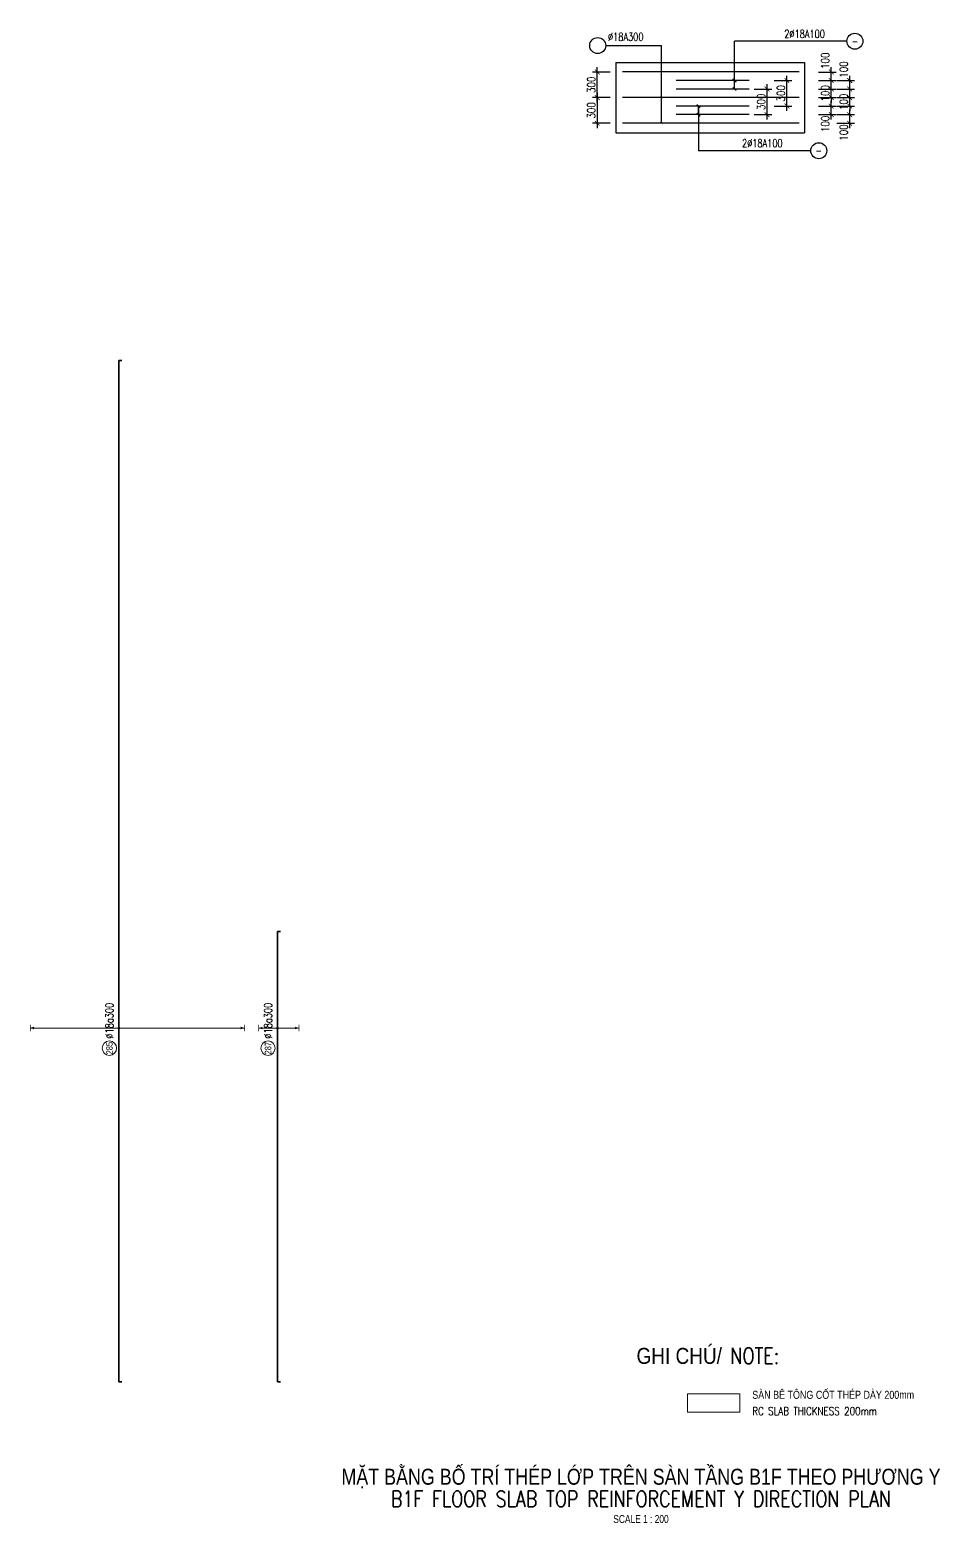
# Model space of a CAD drawing. Header units: millimetres. Extents: x -415354 to 592036, y -374841 to 139309.
# Drawn here: x 199972 to 256881, y -256041 to -162712 of the extents above; entities that cross this region are included whole.
import ezdxf
from ezdxf.enums import TextEntityAlignment as Align

# ---------------------------------------------------------------- set-up
doc = ezdxf.new("R2010")
doc.units = ezdxf.units.MM
doc.header["$MEASUREMENT"] = 0
doc.layers.get('Defpoints').update_dxf_attribs({"lineweight": 9})
for name, color, linetype in [('Concrete', 2, 'Continuous'), ('Dimension', 253, 'Continuous'), ('Leader', 6, 'Continuous'), ('Pointing Line', 6, 'Continuous'), ('Reinforcement', 4, 'Continuous'), ('Text25', 7, 'Continuous')]:
    doc.layers.add(name, color=color, linetype=linetype)
for name, color, linetype, lineweight in [('NDC_S_ANNO', 7, 'Continuous', 20), ('NDC_S_CONTINUOUS', 3, 'Continuous', 20), ('NDC_S_DIM', 1, 'Continuous', 15), ('NDC_S_ENG TEXT', 2, 'Continuous', 20), ('NDC_S_ENG TITLE', 3, 'Continuous', 20), ('NDC_S_REBAR', 4, 'Continuous', 35), ('NDC_S_TEXT SYMBOL', 7, 'Continuous', 20), ('NDC_S_VN TEXT', 7, 'Continuous', 20), ('NDC_S_VN TITLE', 6, 'Continuous', 35)]:
    doc.layers.add(name, color=color, linetype=linetype, lineweight=lineweight)
doc.styles.add('ARIAL', font='arial.ttf', dxfattribs={"width": 0.8})
doc.styles.add('NDC_ANNO', font='', dxfattribs={"width": 0.8})
doc.styles.add('NDC_EN TXT', font='romans.shx', dxfattribs={"width": 0.8})
doc.styles.add('NDC_VIE TXT', font='arial.ttf', dxfattribs={"width": 0.8})
doc.styles.add('VN-Romans', font='romans.shx', dxfattribs={"width": 0.8, "bigfont": 'vns.shx'})
doc.styles.get('NDC_ANNO').set_extended_font_data('Dotum')
doc.dimstyles.new('DIM25', dxfattribs={"dimtxt": 2.5, "dimasz": 1.5, "dimexe": 1.5, "dimexo": 1, "dimtad": 1, "dimtxsty": 'VN-Romans', "dimblk": 'ARCHTICK', "dimcen": 1.5, "dimdle": 1.5, "dimclrt": 7, "dimadec": 0, "dimazin": 0, "dimtfac": 1, "dimtix": 1, "dimtmove": 2, "dimatfit": 3, "dimfxl": 5, "dimfxlon": 1, "dimarcsym": 0})

# ---------------------------------------------------------------- blocks, each defined once
blk = doc.blocks.new('*U274')
h = blk.add_hatch(color=6)
edge = h.paths.add_edge_path()
edge.add_arc((-2.99, 0), 0.3, 0, 360)
at = {"layer": 'NDC_S_DIM', "color": 8}
for q in [(-2.99, 5.93), (-2.99, -6.65)]:
    blk.add_line((-2.99, 0), q, dxfattribs=at)
for points in [[(-3.99, 5.93, 0.2, 0.2, 0), (-1.99, 5.93, 0, 0, 0)], [(-3.99, -6.65, 0.2, 0.2, 0), (-1.99, -6.65, 0, 0, 0)]]:
    blk.add_lwpolyline(points, format="xyseb", dxfattribs=at)
at = {"layer": 'NDC_S_DIM'}
blk.add_circle((-9.29, 3), 2.25, dxfattribs=at)
at = {"layer": 'NDC_S_DIM', "color": 6}
blk.add_circle((-2.99, 0), 0.3, dxfattribs=at)
at = {"layer": 'NDC_S_DIM', "color": 8}
for points in [[(-3.39, 4.73), (-2.99, 5.93), (-2.59, 4.73)], [(-3.39, -5.45), (-2.99, -6.65), (-2.59, -5.45)]]:
    blk.add_solid(points, dxfattribs=at)
at = {"layer": 'NDC_S_REBAR'}
for p, q in [((0, 0), (-113.56, 0)), ((-113.56, 0), (-113.56, -0.9)), ((0, 0), (27.14, 0)), ((27.14, 0), (27.14, -0.9)), ((-113.56, -0.9), (-113.56, -0.9)), ((27.14, -0.9), (27.14, -0.9))]:
    blk.add_line(p, q, dxfattribs=at)
at = {"layer": 'NDC_S_VN TEXT', "style": 'ARIAL', "width": 0.8}
blk.add_attdef('KHT', text='', height=2, dxfattribs=at).set_placement((-9.29, 3), align=Align.MIDDLE_CENTER)
at = {"layer": 'NDC_S_VN TEXT', "color": 3, "style": 'NDC_EN TXT', "width": 0.75}
blk.add_attdef('DKT', (-6.29, 1.75), '', height=2.5, dxfattribs=at)
blk = doc.blocks.new('Drawing name_symbol')
at = {"layer": 'NDC_S_ENG TITLE', "style": 'NDC_EN TXT', "width": 0.8}
blk.add_attdef('SECTDET1', text='', height=5, dxfattribs=at).set_placement((0, 1.01), align=Align.CENTER)
at = {"layer": 'NDC_S_TEXT SYMBOL', "lineweight": 25, "style": 'NDC_ANNO', "width": 0.8}
blk.add_attdef('SSCALE', text='', height=2.5, dxfattribs=at).set_placement((0, -4), align=Align.CENTER)
at = {"layer": 'NDC_S_VN TITLE', "style": 'NDC_VIE TXT', "width": 0.8}
blk.add_attdef('SECTDET2', text='', height=5, dxfattribs=at).set_placement((0, 7.97), align=Align.CENTER)
blk = doc.blocks.new('_ArchTick')
at = {"color": 0, "linetype": 'ByBlock', "const_width": 0.15}
blk.add_lwpolyline([(-0.5, -0.5), (0.5, 0.5)], dxfattribs=at)
blk = doc.blocks.new('*D675')
at = {"layer": 'Defpoints', "color": 0, "transparency": 16777216}
for p in [(-1131, 133), (-1422, -267), (-1131, -267)]:
    blk.add_point(p, dxfattribs=at)
at = {"layer": 'Dimension', "color": 0, "lineweight": -2, "transparency": 16777216}
for p, q in [((-1222, 133), (-1497, 133)), ((-1422, 208), (-1422, -342)), ((-1222, -267), (-1497, -267))]:
    blk.add_line(p, q, dxfattribs=at)
at = {"layer": 'Dimension', "color": 0, "lineweight": -2, "transparency": 16777216, "xscale": 75, "yscale": 75, "zscale": 75}
for p, rotation in [((-1422, 133), 90), ((-1422, -267), 270)]:
    blk.add_blockref('_ArchTick', p, dxfattribs=dict(at, rotation=rotation))
at = {"layer": 'Dimension', "color": 7, "transparency": 16777216, "insert": (-1515, -67), "char_height": 125, "attachment_point": 5, "rotation": 90, "style": 'VN-Romans'}
blk.add_mtext('300', dxfattribs=at)
blk = doc.blocks.new('*D676')
at = {"layer": 'Defpoints', "color": 0, "transparency": 16777216}
for p in [(-1422, 533), (-1131, 533), (-1131, 133)]:
    blk.add_point(p, dxfattribs=at)
at = {"layer": 'Dimension', "color": 0, "lineweight": -2, "transparency": 16777216}
for p, q in [((-1222, 533), (-1497, 533)), ((-1422, 58), (-1422, 608)), ((-1222, 133), (-1497, 133))]:
    blk.add_line(p, q, dxfattribs=at)
at = {"layer": 'Dimension', "color": 0, "lineweight": -2, "transparency": 16777216, "xscale": 75, "yscale": 75, "zscale": 75}
for p, rotation in [((-1422, 533), 90), ((-1422, 133), 270)]:
    blk.add_blockref('_ArchTick', p, dxfattribs=dict(at, rotation=rotation))
at = {"layer": 'Dimension', "color": 7, "transparency": 16777216, "insert": (-1515, 333), "char_height": 125, "attachment_point": 5, "rotation": 90, "style": 'VN-Romans'}
blk.add_mtext('300', dxfattribs=at)
blk = doc.blocks.new('*D677')
at = {"layer": 'Defpoints', "color": 0, "transparency": 16777216}
for p in [(954, -133), (2523, -133), (1736, -267)]:
    blk.add_point(p, dxfattribs=at)
at = {"layer": 'Dimension', "color": 0, "lineweight": -2, "transparency": 16777216}
for p, q in [((2323, -133), (2598, -133)), ((2523, -342), (2523, -58)), ((2323, -267), (2598, -267))]:
    blk.add_line(p, q, dxfattribs=at)
at = {"layer": 'Dimension', "color": 0, "lineweight": -2, "transparency": 16777216, "xscale": 75, "yscale": 75, "zscale": 75}
for p, rotation in [((2523, -133), 90), ((2523, -267), 270)]:
    blk.add_blockref('_ArchTick', p, dxfattribs=dict(at, rotation=rotation))
at = {"layer": 'Dimension', "color": 7, "transparency": 16777216, "insert": (2429, -413), "char_height": 125, "attachment_point": 5, "rotation": 90, "style": 'VN-Romans'}
blk.add_mtext('100', dxfattribs=at)
blk = doc.blocks.new('*D678')
at = {"layer": 'Defpoints', "color": 0, "transparency": 16777216}
for p in [(954, 0), (954, -133), (2235, 0)]:
    blk.add_point(p, dxfattribs=at)
at = {"layer": 'Dimension', "color": 0, "lineweight": -2, "transparency": 16777216}
for p, q in [((2235, -208), (2235, 75)), ((2035, 0), (2310, 0)), ((2035, -133), (2310, -133))]:
    blk.add_line(p, q, dxfattribs=at)
at = {"layer": 'Dimension', "color": 0, "lineweight": -2, "transparency": 16777216, "xscale": 75, "yscale": 75, "zscale": 75}
for p, rotation in [((2235, 0), 90), ((2235, -133), 270)]:
    blk.add_blockref('_ArchTick', p, dxfattribs=dict(at, rotation=rotation))
at = {"layer": 'Dimension', "color": 7, "transparency": 16777216, "insert": (2141, -278), "char_height": 125, "attachment_point": 5, "rotation": 90, "style": 'VN-Romans'}
blk.add_mtext('100', dxfattribs=at)
blk = doc.blocks.new('*D679')
at = {"layer": 'Defpoints', "color": 0, "transparency": 16777216}
for p in [(1736, 133), (2523, 133), (954, 0)]:
    blk.add_point(p, dxfattribs=at)
at = {"layer": 'Dimension', "color": 0, "lineweight": -2, "transparency": 16777216}
for p, q in [((2323, 133), (2598, 133)), ((2523, 133), (2523, 208)), ((2523, 0), (2523, 133)), ((2323, 0), (2598, 0)), ((2523, 0), (2523, -75))]:
    blk.add_line(p, q, dxfattribs=at)
at = {"layer": 'Dimension', "color": 0, "lineweight": -2, "transparency": 16777216, "xscale": 75, "yscale": 75, "zscale": 75}
for p, rotation in [((2523, 133), 270), ((2523, 0), 90)]:
    blk.add_blockref('_ArchTick', p, dxfattribs=dict(at, rotation=rotation))
at = {"layer": 'Dimension', "color": 7, "transparency": 16777216, "insert": (2429, 67), "char_height": 125, "attachment_point": 5, "rotation": 90, "style": 'VN-Romans'}
blk.add_mtext('100', dxfattribs=at)
blk = doc.blocks.new('*D680')
at = {"layer": 'Defpoints', "color": 0, "transparency": 16777216}
for p in [(954, 267), (2235, 267), (1736, 133)]:
    blk.add_point(p, dxfattribs=at)
at = {"layer": 'Dimension', "color": 0, "lineweight": -2, "transparency": 16777216}
for p, q in [((2035, 267), (2310, 267)), ((2235, 267), (2235, 342)), ((2235, 133), (2235, 267)), ((2035, 133), (2310, 133)), ((2235, 133), (2235, 58))]:
    blk.add_line(p, q, dxfattribs=at)
at = {"layer": 'Dimension', "color": 0, "lineweight": -2, "transparency": 16777216, "xscale": 75, "yscale": 75, "zscale": 75}
for p, rotation in [((2235, 267), 270), ((2235, 133), 90)]:
    blk.add_blockref('_ArchTick', p, dxfattribs=dict(at, rotation=rotation))
at = {"layer": 'Dimension', "color": 7, "transparency": 16777216, "insert": (2141, 200), "char_height": 125, "attachment_point": 5, "rotation": 90, "style": 'VN-Romans'}
blk.add_mtext('100', dxfattribs=at)
blk = doc.blocks.new('*D681')
at = {"layer": 'Defpoints', "color": 0, "transparency": 16777216}
for p in [(954, 400), (954, 267), (2523, 400)]:
    blk.add_point(p, dxfattribs=at)
at = {"layer": 'Dimension', "color": 0, "lineweight": -2, "transparency": 16777216}
for p, q in [((2523, 192), (2523, 475)), ((2323, 400), (2598, 400)), ((2323, 267), (2598, 267))]:
    blk.add_line(p, q, dxfattribs=at)
at = {"layer": 'Dimension', "color": 0, "lineweight": -2, "transparency": 16777216, "xscale": 75, "yscale": 75, "zscale": 75}
for p, rotation in [((2523, 400), 90), ((2523, 267), 270)]:
    blk.add_blockref('_ArchTick', p, dxfattribs=dict(at, rotation=rotation))
at = {"layer": 'Dimension', "color": 7, "transparency": 16777216, "insert": (2429, 572), "char_height": 125, "attachment_point": 5, "rotation": 90, "style": 'VN-Romans'}
blk.add_mtext('100', dxfattribs=at)
blk = doc.blocks.new('*D682')
at = {"layer": 'Defpoints', "color": 0, "transparency": 16777216}
for p in [(1736, 533), (2235, 533), (954, 400)]:
    blk.add_point(p, dxfattribs=at)
at = {"layer": 'Dimension', "color": 0, "lineweight": -2, "transparency": 16777216}
for p, q in [((2035, 533), (2310, 533)), ((2235, 325), (2235, 608)), ((2035, 400), (2310, 400))]:
    blk.add_line(p, q, dxfattribs=at)
at = {"layer": 'Dimension', "color": 0, "lineweight": -2, "transparency": 16777216, "xscale": 75, "yscale": 75, "zscale": 75}
for p, rotation in [((2235, 533), 90), ((2235, 400), 270)]:
    blk.add_blockref('_ArchTick', p, dxfattribs=dict(at, rotation=rotation))
at = {"layer": 'Dimension', "color": 7, "transparency": 16777216, "insert": (2141, 709), "char_height": 125, "attachment_point": 5, "rotation": 90, "style": 'VN-Romans'}
blk.add_mtext('100', dxfattribs=at)
blk = doc.blocks.new('*D683')
at = {"layer": 'Defpoints', "color": 0, "transparency": 16777216}
for p in [(946, 267), (1232, 267), (954, -133)]:
    blk.add_point(p, dxfattribs=at)
at = {"layer": 'Dimension', "color": 0, "lineweight": -2, "transparency": 16777216}
for p, q in [((1032, 267), (1307, 267)), ((1232, -208), (1232, 342)), ((1032, -133), (1307, -133))]:
    blk.add_line(p, q, dxfattribs=at)
at = {"layer": 'Dimension', "color": 0, "lineweight": -2, "transparency": 16777216, "xscale": 75, "yscale": 75, "zscale": 75}
for p, rotation in [((1232, 267), 90), ((1232, -133), 270)]:
    blk.add_blockref('_ArchTick', p, dxfattribs=dict(at, rotation=rotation))
at = {"layer": 'Dimension', "color": 7, "transparency": 16777216, "insert": (1138, 67), "char_height": 125, "attachment_point": 5, "rotation": 90, "style": 'VN-Romans'}
blk.add_mtext('300', dxfattribs=at)
blk = doc.blocks.new('*D684')
at = {"layer": 'Defpoints', "color": 0, "transparency": 16777216}
for p in [(954, 400), (1543, 400), (954, 0)]:
    blk.add_point(p, dxfattribs=at)
at = {"layer": 'Dimension', "color": 0, "lineweight": -2, "transparency": 16777216}
for p, q in [((1543, -75), (1543, 475)), ((1343, 400), (1618, 400)), ((1343, 0), (1618, 0))]:
    blk.add_line(p, q, dxfattribs=at)
at = {"layer": 'Dimension', "color": 0, "lineweight": -2, "transparency": 16777216, "xscale": 75, "yscale": 75, "zscale": 75}
for p, rotation in [((1543, 400), 90), ((1543, 0), 270)]:
    blk.add_blockref('_ArchTick', p, dxfattribs=dict(at, rotation=rotation))
at = {"layer": 'Dimension', "color": 7, "transparency": 16777216, "insert": (1449, 200), "char_height": 125, "attachment_point": 5, "rotation": 90, "style": 'VN-Romans'}
blk.add_mtext('300', dxfattribs=at)
blk = doc.blocks.new('*U761')
h = blk.add_hatch(color=6)
edge = h.paths.add_edge_path()
edge.add_arc((-2.99, 0), 0.3, 0, 360)
at = {"layer": 'NDC_S_DIM', "color": 8}
for q in [(-2.99, 27.75), (-2.99, -39.25)]:
    blk.add_line((-2.99, 0), q, dxfattribs=at)
for points in [[(-3.99, 27.75, 0.2, 0.2, 0), (-1.99, 27.75, 0, 0, 0)], [(-3.99, -39.25, 0.2, 0.2, 0), (-1.99, -39.25, 0, 0, 0)]]:
    blk.add_lwpolyline(points, format="xyseb", dxfattribs=at)
at = {"layer": 'NDC_S_DIM'}
blk.add_circle((-9.29, 3), 2.25, dxfattribs=at)
at = {"layer": 'NDC_S_DIM', "color": 6}
blk.add_circle((-2.99, 0), 0.3, dxfattribs=at)
at = {"layer": 'NDC_S_DIM', "color": 8}
for points in [[(-3.39, 26.55), (-2.99, 27.75), (-2.59, 26.55)], [(-3.39, -38.05), (-2.99, -39.25), (-2.59, -38.05)]]:
    blk.add_solid(points, dxfattribs=at)
at = {"layer": 'NDC_S_REBAR'}
for p, q in [((0, 0), (-113.56, 0)), ((-113.56, 0), (-113.56, -0.9)), ((0, 0), (205.64, 0)), ((205.64, 0), (205.64, -0.9)), ((-113.56, -0.9), (-113.56, -0.9)), ((205.64, -0.9), (205.64, -0.9))]:
    blk.add_line(p, q, dxfattribs=at)
at = {"layer": 'NDC_S_VN TEXT', "style": 'ARIAL', "width": 0.8}
blk.add_attdef('KHT', text='', height=2, dxfattribs=at).set_placement((-9.29, 3), align=Align.MIDDLE_CENTER)
at = {"layer": 'NDC_S_VN TEXT', "color": 3, "style": 'NDC_EN TXT', "width": 0.75}
blk.add_attdef('DKT', (-6.29, 1.75), '', height=2.5, dxfattribs=at)
blk = doc.blocks.new('A$C39A826EE')
at = {"layer": 'Concrete'}
for p, q in [((-1131.3, 679.1), (1816.4, 679.1)), ((-1131.3, 679.1), (-1131.3, -414.7)), ((1816.4, 679.1), (1816.4, -414.7)), ((-1131.3, -414.7), (1816.4, -414.7))]:
    blk.add_line(p, q, dxfattribs=at)
at = {"layer": 'Pointing Line'}
for p, q in [((2478.7, 1014.9), (722.2, 1014.9)), ((722.2, 266.7), (722.2, 1014.9)), ((749.2, 377.7), (695.3, 422.3)), ((749.2, 244.4), (695.3, 289)), ((185.9, -22.3), (131.9, 22.3)), ((185.9, -155.6), (131.9, -111)), ((158.9, 0), (158.9, -696.5))]:
    blk.add_line(p, q, dxfattribs=at)
blk.add_circle((2603.7, 1014.9), 125, dxfattribs=at)
at = {"layer": 'Reinforcement'}
for points in [[(1735.8, 533.3), (-1027.7, 533.3)], [(953.8, 400), (-189.5, 400)], [(953.8, 266.7), (-189.5, 266.7)], [(1735.8, 133.3), (-1027.7, 133.3)], [(953.8, 0), (-189.5, 0)], [(953.8, -133.3), (-189.5, -133.3)], [(1735.8, -266.7), (-1027.7, -266.7)]]:
    blk.add_lwpolyline(points, dxfattribs=at)
at = {"layer": 'Text25', "style": 'VN-Romans', "width": 0.6, "flags": 8}
blk.add_attdef('00%%C10', text='', height=125, dxfattribs=at).set_placement((1645.5, 1016.7), align=Align.BOTTOM_CENTER)
at = {"layer": 'Text25', "style": 'VN-Romans', "width": 0.6}
blk.add_attdef('A200', text='', height=125, dxfattribs=at).set_placement((1645.5, 975), align=Align.TOP_CENTER)
at = {"layer": 'Text25', "style": 'VN-Romans', "width": 0.7}
blk.add_attdef('#', text='', height=125, dxfattribs=at).set_placement((2603.7, 1014.9), align=Align.MIDDLE)
at = {"layer": 'Dimension'}
for base, p1, p2, picture, middle in [((2234.6, 533.3), (953.8, 400), (1735.8, 533.3), '*D682', (2140.9, 708.8)), ((2522.7, 400), (953.8, 266.7), (953.8, 400), '*D681', (2429, 571.8)), ((2234.6, 0), (953.8, -133.3), (953.8, 0), '*D678', (2140.9, -278.2)), ((2522.7, -133.3), (1735.8, -266.7), (953.8, -133.3), '*D677', (2429, -413.2))]:
    dim = blk.add_linear_dim(base=base, p1=p1, p2=p2, angle=90, dimstyle='DIM25', override={"dimscale": 50, "dimdec": 0, "dimlfac": 0.75, "dimtdec": 0, "dimfxl": 4, "dimarcsym": 1}, dxfattribs=at)
    dim.commit()
    dim.dimension.update_dxf_attribs({"geometry": picture, "text_midpoint": middle, "dimtype": 128})
for base, p1, p2, angle, picture, middle in [((-1421.7, 533.3), (-1131.3, 133.3), (-1131.3, 533.3), 270, '*D676', (-1515.5, 333.3)), ((1542.7, 400), (953.8, 0), (953.8, 400), 90, '*D684', (1448.9, 200)), ((1231.9, 266.7), (953.8, -133.3), (945.6, 266.7), 90, '*D683', (1138.2, 66.7)), ((2234.6, 266.7), (1735.8, 133.3), (953.8, 266.7), 90, '*D680', (2140.9, 200)), ((-1421.7, -266.7), (-1131.3, 133.3), (-1131.3, -266.7), 90, '*D675', (-1515.5, -66.7)), ((2522.7, 133.3), (953.8, 0), (1735.8, 133.3), 90, '*D679', (2429, 66.7))]:
    dim = blk.add_linear_dim(base=base, p1=p1, p2=p2, angle=angle, dimstyle='DIM25', override={"dimscale": 50, "dimdec": 0, "dimlfac": 0.75, "dimtdec": 0, "dimfxl": 4, "dimarcsym": 1}, dxfattribs=at)
    dim.commit()
    dim.dimension.update_dxf_attribs({"geometry": picture, "text_midpoint": middle})
at = {"layer": 'Leader'}
for points, override in [([(-416.9, 133.3), (-416.9, 533.3)], {"dimscale": 75, "dimasz": 0.5, "dimtad": 0, "dimldrblk": 'ArchTick'}), ([(722.2, 400), (722.2, 585.1)], {"dimscale": 75, "dimasz": 0.65, "dimtad": 0, "dimldrblk": 'Oblique'}), ([(-416.9, -266.7), (-416.9, 133.3)], {"dimscale": 75, "dimasz": 0.5, "dimtad": 0, "dimldrblk": 'ArchTick'}), ([(158.9, -133.3), (158.9, 0)], {"dimscale": 75, "dimasz": 0.65, "dimtad": 0, "dimldrblk": 'Oblique'})]:
    blk.add_leader(points, dimstyle='DIM25', override=override, dxfattribs=at)

msp = doc.modelspace()

# ---------------------------------------------------------------- linework, layer by layer
at = {"layer": 'NDC_S_CONTINUOUS'}
msp.add_lwpolyline([(241076.7, -247959.2), (244354.5, -247959.2), (244354.5, -249111.4), (241076.7, -249111.4)], close=True, dxfattribs=at)
at = {"layer": 'Pointing Line'}
for p, q in [((235971.5, -163692.8), (239466.5, -163692.8)), ((239466.5, -165344.5), (239466.5, -163692.8)), ((251048.8, -163418.3), (244023, -163418.3)), ((248795.4, -170263.8), (241769.7, -170263.8))]:
    msp.add_line(p, q, dxfattribs=at)
for centre in [(235471.5, -163692.8), (251548.8, -163418.3), (249295.4, -170263.8)]:
    msp.add_circle(centre, 500, dxfattribs=at)

# ---------------------------------------------------------------- block references
at = {"xscale": 4, "yscale": 4, "zscale": 4}
msp.add_blockref('A$C39A826EE', (241134, -167477.9), dxfattribs=at)
at = {"xscale": 200, "yscale": 200, "zscale": 200, "rotation": 90}
for name, p, values in [('*U761', (205543.4, -224498.6), {'KHT': '285', 'DKT': '%%C18a300'}), ('*U274', (215461.6, -224498.6), {'KHT': '287', 'DKT': '%%C18a300'})]:
    msp.add_blockref(name, p, dxfattribs=at).add_auto_attribs(values)
at = {"layer": 'NDC_S_ANNO', "xscale": 200, "yscale": 200, "zscale": 200}
msp.add_blockref('Drawing name_symbol', (238178.4, -255233.9), dxfattribs=at).add_auto_attribs({'SECTDET1': 'B1F FLOOR SLAB TOP REINFORCEMENT Y DIRECTION PLAN', 'SECTDET2': 'MẶT BẰNG BỐ TRÍ THÉP LỚP TRÊN SÀN TẦNG B1F THEO PHƯƠNG Y', 'SSCALE': 'SCALE 1 : 200'})

# ---------------------------------------------------------------- texts
at = {"layer": 'NDC_S_ENG TEXT', "attachment_point": 1, "line_spacing_factor": 0.7, "style": 'NDC_EN TXT'}
for s, insert, char_height in [('NOTE:', (243769.1, -245087.9), 1000), ('RC SLAB THICKNESS 200mm', (245135.7, -248788.3), 500)]:
    msp.add_mtext_dynamic_manual_height_columns(s, width=14868.7, gutter_width=13.3, heights=[0], dxfattribs=dict(at, insert=insert, char_height=char_height))
at = {"layer": 'NDC_S_VN TEXT', "style": 'NDC_VIE TXT', "width": 0.85}
msp.add_text('GHI CHÚ/', height=1000, dxfattribs=at).set_placement((237897.9, -245087.9), align=Align.TOP_LEFT)
at = {"layer": 'NDC_S_VN TEXT', "insert": (245135.7, -247770.3), "char_height": 500, "attachment_point": 1, "style": 'NDC_VIE TXT'}
msp.add_mtext_dynamic_manual_height_columns('SÀN BÊ TÔNG CỐT THÉP DÀY 200mm', width=11314.276, gutter_width=13.3, heights=[0], dxfattribs=at)
at = {"layer": 'NDC_S_VN TEXT', "color": 3, "style": 'NDC_EN TXT', "width": 0.75}
for tag, p in [('%%C18A300', (236116.4, -163398.2)), ('2%%C18A100', (247136.8, -163211.6)), ('2%%C18A100', (244492, -170050.2))]:
    msp.add_attdef(tag, p, '2%%c12a150', height=500, dxfattribs=at)
at = {"layer": 'Text25', "style": 'VN-Romans', "width": 0.7}
for p in [(251548.8, -163418.3), (249295.4, -170263.8)]:
    msp.add_attdef('-', text='0', height=500, dxfattribs=at).set_placement(p, align=Align.MIDDLE)

doc.saveas('drawing.dxf')
